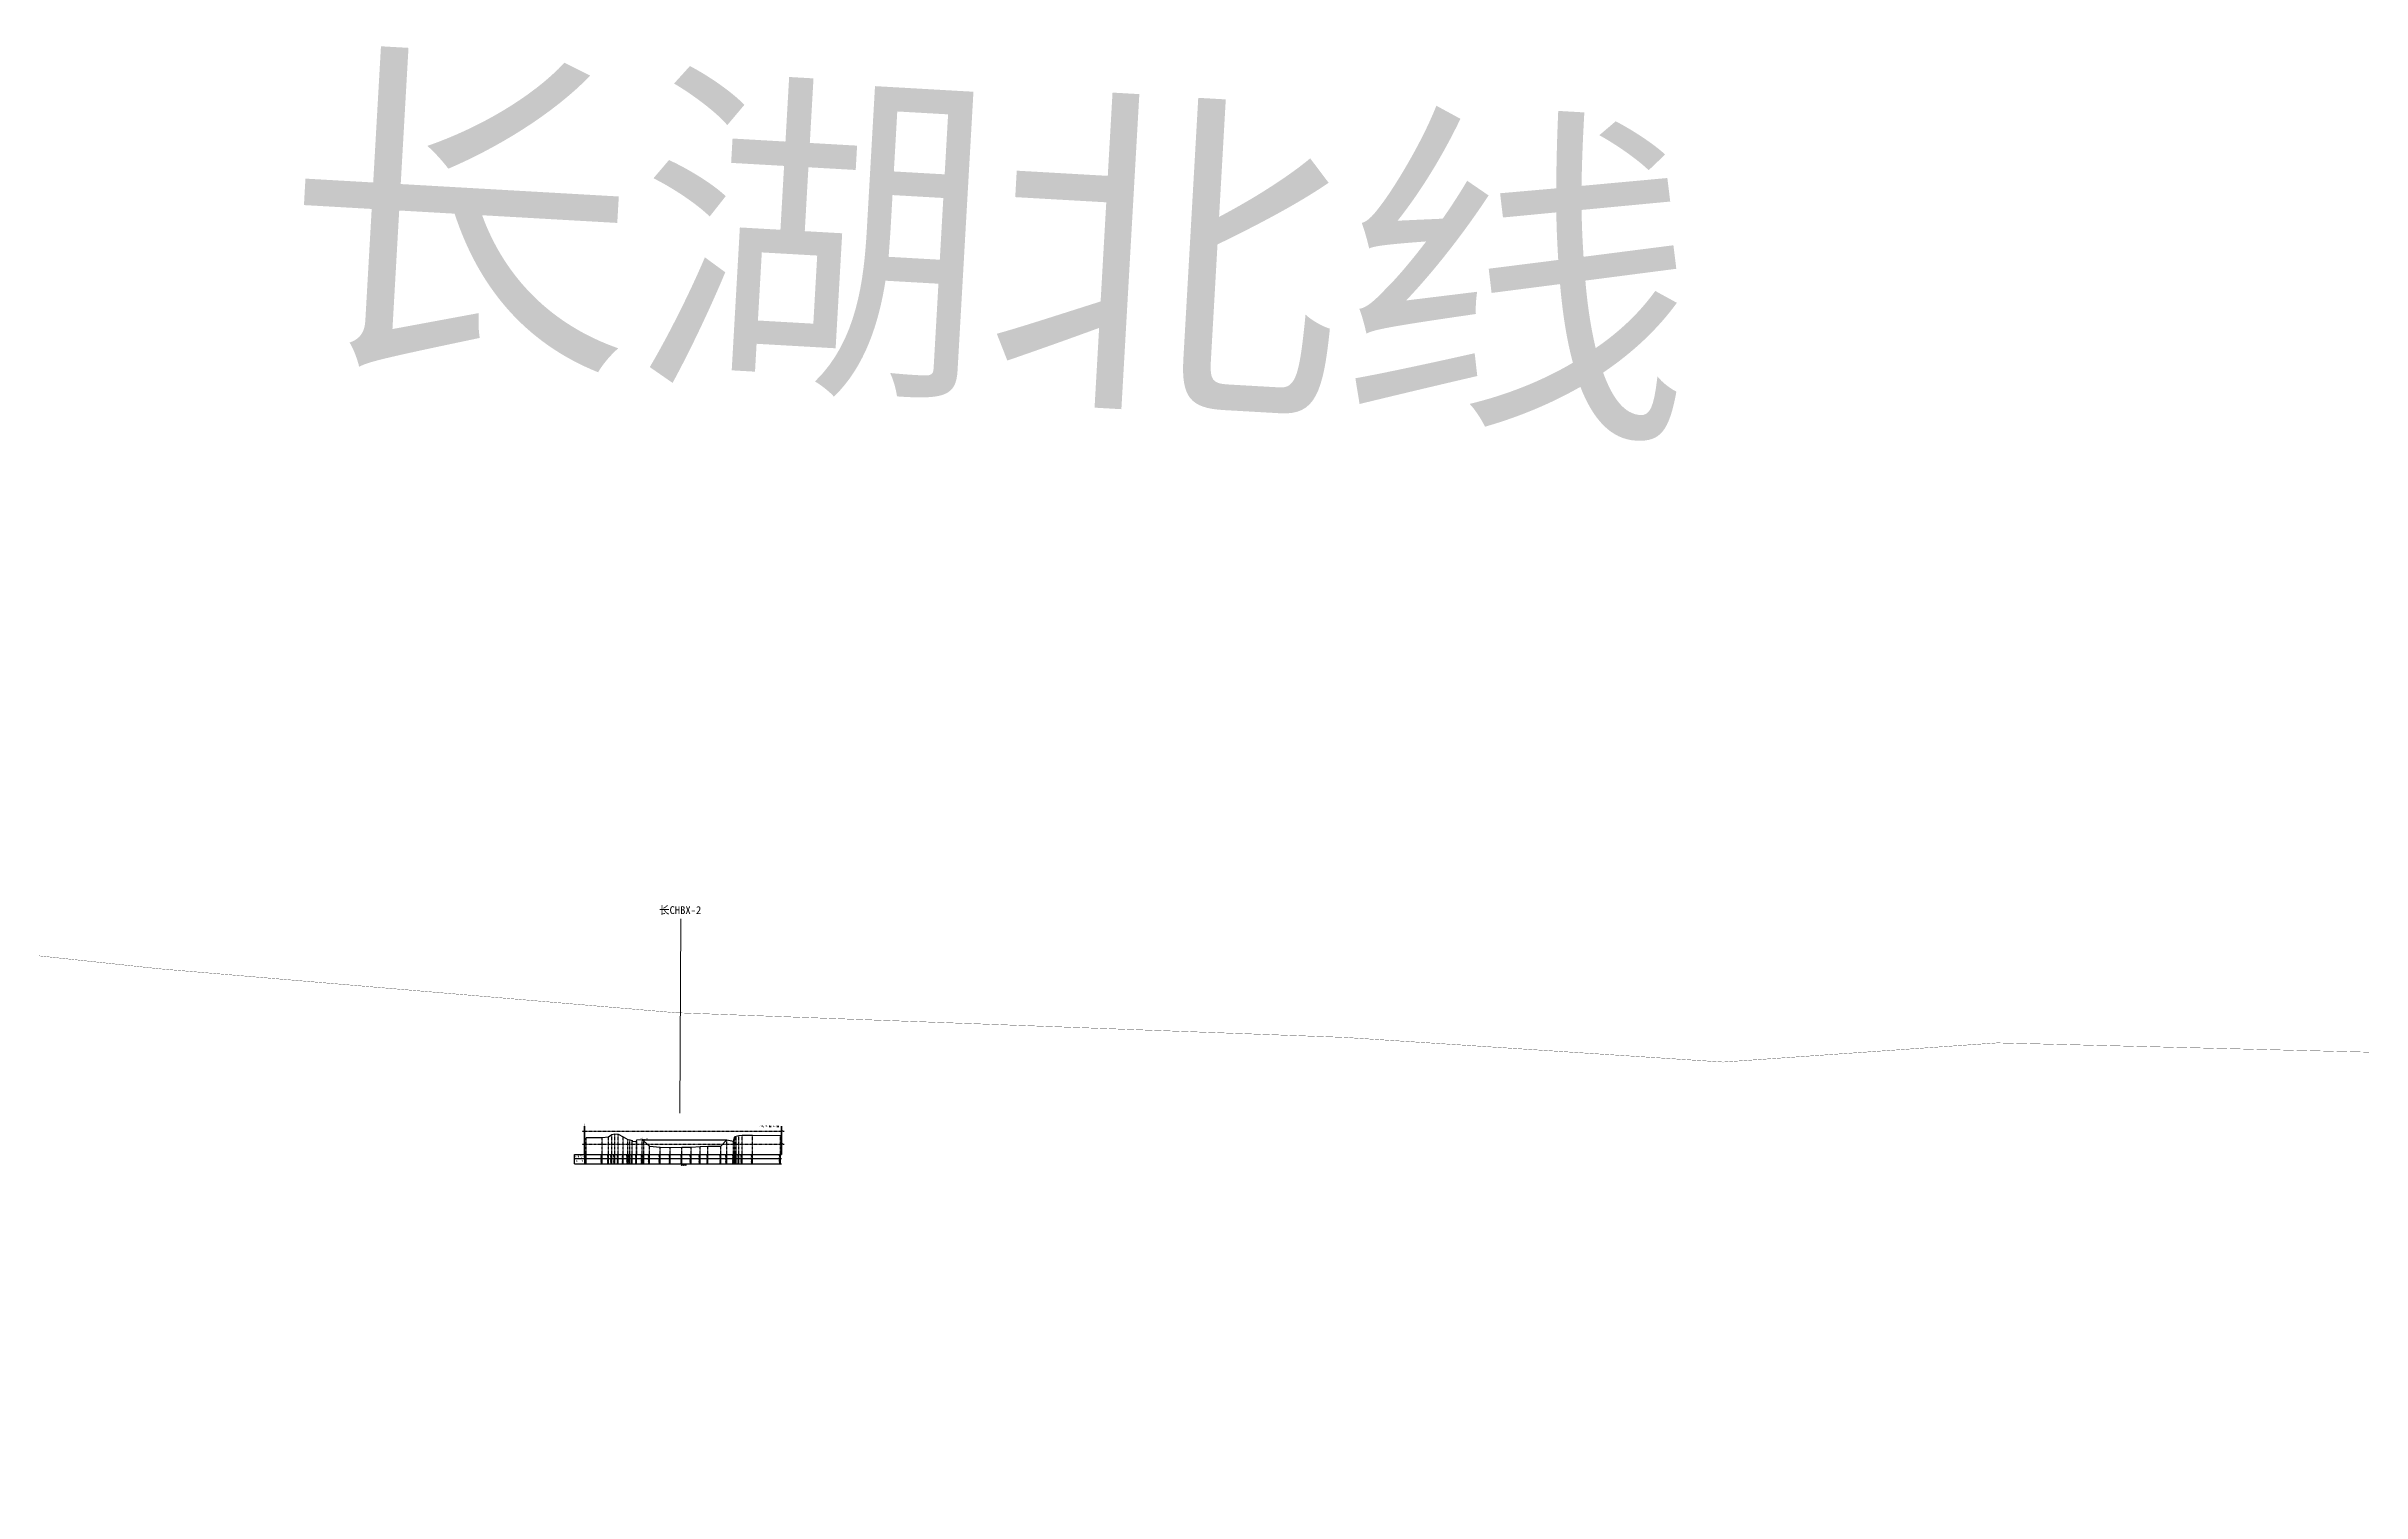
# Model space of a CAD drawing. Extents: x 496183 to 509827, y 3426359 to 3433305.
# Drawn here: x 497842 to 498736, y 3432747 to 3433305 of the extents above; entities that cross this region are included whole.
import ezdxf
from ezdxf.enums import TextEntityAlignment as Align

# ---------------------------------------------------------------- set-up
doc = ezdxf.new("R2010")
doc.units = 0
doc.header["$LTSCALE"] = 0.05
doc.linetypes.add('X4', pattern=[1.6, 0, -1.6])
for name, color, linetype in [('DMX', 1, 'CONTINUOUS'), ('zdm1', 2, 'CONTINUOUS'), ('ZDMT5', 3, 'CONTINUOUS'), ('断面线', 7, 'CONTINUOUS'), ('水位', 4, 'CONTINUOUS'), ('河道名称', 7, 'CONTINUOUS')]:
    doc.layers.add(name, color=color, linetype=linetype)
doc.layers.add('县级河道', color=12, linetype='CONTINUOUS', lineweight=60)
doc.layers.add('断面号', color=7, linetype='CONTINUOUS', lineweight=30)
doc.styles.add('HZ', font='rs.shx', dxfattribs={"width": 0.8, "bigfont": 'hztxt.shx'})
doc.styles.add('宋体', font='')
doc.styles.add('微软雅黑', font='msyh.ttf')
doc.styles.get('宋体').set_extended_font_data('SimSun')

msp = doc.modelspace()

# ---------------------------------------------------------------- linework, layer by layer
at = {"layer": 'DMX', "linetype": 'Continuous', "flags": 128}
msp.add_lwpolyline([(498050.42, 3432883.87), (498056.61, 3432883.82), (498059.1, 3432884.05), (498060.34, 3432885.03), (498061.47, 3432885.25), (498062.85, 3432885.16), (498064.73, 3432884.14), (498066.52, 3432883.08), (498067.29, 3432882.89), (498068.21, 3432882.7), (498068.24, 3432882.25), (498069.88, 3432882.46), (498070, 3432882.98), (498072.08, 3432883.05), (498072.68, 3432882.53), (498072.69, 3432882.36), (498074.89, 3432880.45), (498078.99, 3432880.06), (498082.92, 3432880.03), (498087.39, 3432880.13), (498090.94, 3432880.16), (498094.42, 3432880.34), (498097.46, 3432880.54), (498102.49, 3432880.45), (498104.71, 3432882.88), (498104.71, 3432882.88), (498107.34, 3432882.38), (498107.34, 3432882.38), (498107.79, 3432884.18), (498107.79, 3432884.18), (498108.39, 3432884.32), (498108.39, 3432884.32), (498109.41, 3432884.6), (498109.41, 3432884.6), (498110.62, 3432884.79), (498110.62, 3432884.79), (498114.62, 3432884.7), (498114.62, 3432884.7), (498125.4, 3432884.66), (498125.4, 3432884.66)], dxfattribs=at)
at = {"layer": 'zdm1', "linetype": 'X4'}
for p, q in [((498048.92, 3432886.23), (498126.9, 3432886.23)), ((498048.92, 3432881.23), (498126.9, 3432881.23))]:
    msp.add_line(p, q, dxfattribs=at)
at = {"layer": 'zdm1', "linetype": 'Continuous'}
for p, q in [((498049.87, 3432877.23), (498049.87, 3432888.23)), ((498049.97, 3432877.23), (498049.97, 3432888.23)), ((498125.85, 3432877.23), (498125.85, 3432888.23)), ((498125.95, 3432877.23), (498125.95, 3432888.23)), ((498045.92, 3432873.73), (498045.92, 3432877.23)), ((498045.92, 3432877.23), (498050.42, 3432877.23)), ((498045.92, 3432875.73), (498125.9, 3432875.73)), ((498045.92, 3432873.73), (498125.9, 3432873.73)), ((498049.92, 3432873.73), (498049.92, 3432877.23)), ((498050.42, 3432877.23), (498125.9, 3432877.23))]:
    msp.add_line(p, q, dxfattribs=at)
at = {"layer": 'zdm1', "linetype": 'Continuous', "flags": 128}
for points in [[(498049.92, 3432888.23, 0.1, 0.1, 0), (498049.92, 3432889.23, 0.1, 0.1, 0)], [(498049.92, 3432886.23, 0.1, 0.1, 0), (498049.92, 3432887.23, 0.1, 0.1, 0)], [(498049.92, 3432884.23, 0.1, 0.1, 0), (498049.92, 3432885.23, 0.1, 0.1, 0)], [(498049.92, 3432882.23, 0.1, 0.1, 0), (498049.92, 3432883.23, 0.1, 0.1, 0)], [(498049.92, 3432880.23, 0.1, 0.1, 0), (498049.92, 3432881.23, 0.1, 0.1, 0)], [(498125.9, 3432888.23, 0.1, 0.1, 0), (498125.9, 3432889.23, 0.1, 0.1, 0)], [(498125.9, 3432886.23, 0.1, 0.1, 0), (498125.9, 3432887.23, 0.1, 0.1, 0)], [(498125.9, 3432884.23, 0.1, 0.1, 0), (498125.9, 3432885.23, 0.1, 0.1, 0)], [(498125.9, 3432882.23, 0.1, 0.1, 0), (498125.9, 3432883.23, 0.1, 0.1, 0)], [(498125.9, 3432880.23, 0.1, 0.1, 0), (498125.9, 3432881.23, 0.1, 0.1, 0)], [(498049.92, 3432878.23, 0.1, 0.1, 0), (498049.92, 3432879.23, 0.1, 0.1, 0)], [(498125.9, 3432878.23, 0.1, 0.1, 0), (498125.9, 3432879.23, 0.1, 0.1, 0)]]:
    msp.add_lwpolyline(points, format="xyseb", dxfattribs=at)
at = {"layer": 'ZDMT5', "linetype": 'X4'}
for p, q in [((498050.42, 3432877.23), (498050.42, 3432883.87)), ((498056.61, 3432877.23), (498056.61, 3432883.82)), ((498059.1, 3432877.23), (498059.1, 3432884.05)), ((498060.34, 3432877.23), (498060.34, 3432885.03)), ((498061.47, 3432877.23), (498061.47, 3432885.25)), ((498062.85, 3432877.23), (498062.85, 3432885.16)), ((498064.73, 3432877.23), (498064.73, 3432884.14)), ((498066.52, 3432877.23), (498066.52, 3432883.08)), ((498067.29, 3432877.23), (498067.29, 3432882.89)), ((498068.21, 3432877.23), (498068.21, 3432882.7)), ((498068.24, 3432877.23), (498068.24, 3432882.25)), ((498069.88, 3432877.23), (498069.88, 3432882.46)), ((498070, 3432877.23), (498070, 3432882.98)), ((498072.08, 3432877.23), (498072.08, 3432883.05)), ((498072.68, 3432877.23), (498072.68, 3432882.53)), ((498072.69, 3432877.23), (498072.69, 3432882.36)), ((498104.71, 3432877.23), (498104.71, 3432882.88)), ((498104.71, 3432877.23), (498104.71, 3432882.88)), ((498107.34, 3432877.23), (498107.34, 3432882.38)), ((498107.34, 3432877.23), (498107.34, 3432882.38)), ((498107.79, 3432877.23), (498107.79, 3432884.18)), ((498107.79, 3432877.23), (498107.79, 3432884.18)), ((498108.39, 3432877.23), (498108.39, 3432884.32)), ((498108.39, 3432877.23), (498108.39, 3432884.32)), ((498109.41, 3432877.23), (498109.41, 3432884.6)), ((498109.41, 3432877.23), (498109.41, 3432884.6)), ((498110.62, 3432877.23), (498110.62, 3432884.79)), ((498110.62, 3432877.23), (498110.62, 3432884.79)), ((498114.62, 3432877.23), (498114.62, 3432884.7)), ((498114.62, 3432877.23), (498114.62, 3432884.7)), ((498125.4, 3432877.23), (498125.4, 3432884.66)), ((498125.4, 3432877.23), (498125.4, 3432884.66)), ((498074.89, 3432877.23), (498074.89, 3432880.45)), ((498078.99, 3432877.23), (498078.99, 3432880.06)), ((498082.92, 3432877.23), (498082.92, 3432880.03)), ((498087.39, 3432877.23), (498087.39, 3432880.13)), ((498090.94, 3432877.23), (498090.94, 3432880.16)), ((498094.42, 3432877.23), (498094.42, 3432880.34)), ((498097.46, 3432877.23), (498097.46, 3432880.54)), ((498102.49, 3432877.23), (498102.49, 3432880.45))]:
    msp.add_line(p, q, dxfattribs=at)
at = {"layer": 'ZDMT5', "linetype": 'Continuous'}
for p, q in [((498050.42, 3432873.73), (498050.42, 3432877.23)), ((498056.61, 3432873.73), (498056.61, 3432877.23)), ((498059.1, 3432873.73), (498059.1, 3432877.23)), ((498060.34, 3432873.73), (498060.34, 3432877.23)), ((498061.47, 3432873.73), (498061.47, 3432877.23)), ((498062.85, 3432873.73), (498062.85, 3432877.23)), ((498064.73, 3432873.73), (498064.73, 3432877.23)), ((498066.52, 3432873.73), (498066.52, 3432877.23)), ((498067.29, 3432873.73), (498067.29, 3432877.23)), ((498068.21, 3432873.73), (498068.21, 3432877.23)), ((498069.88, 3432873.73), (498069.88, 3432877.23)), ((498072.08, 3432873.73), (498072.08, 3432877.23)), ((498072.68, 3432873.73), (498072.68, 3432877.23)), ((498074.89, 3432873.73), (498074.89, 3432877.23)), ((498078.99, 3432873.73), (498078.99, 3432877.23)), ((498082.92, 3432873.73), (498082.92, 3432877.23)), ((498087.39, 3432873.73), (498087.39, 3432877.23)), ((498090.94, 3432873.73), (498090.94, 3432877.23)), ((498094.42, 3432873.73), (498094.42, 3432877.23)), ((498097.46, 3432873.73), (498097.46, 3432877.23)), ((498102.49, 3432873.73), (498102.49, 3432877.23)), ((498104.71, 3432873.73), (498104.71, 3432877.23)), ((498107.34, 3432873.73), (498107.34, 3432877.23)), ((498107.79, 3432873.73), (498107.79, 3432877.23)), ((498108.39, 3432873.73), (498108.39, 3432877.23)), ((498109.41, 3432873.73), (498109.41, 3432877.23)), ((498110.62, 3432873.73), (498110.62, 3432877.23)), ((498114.62, 3432873.73), (498114.62, 3432877.23)), ((498125.4, 3432873.73), (498125.4, 3432877.23))]:
    msp.add_line(p, q, dxfattribs=at)
at = {"layer": '县级河道', "lineweight": 0, "const_width": 0.1}
msp.add_lwpolyline([(497698.66, 3432969.04), (497885.99, 3432948.93), (498084.95, 3432932), (498343.19, 3432922.47), (498489.24, 3432912.95), (498595.07, 3432920.35), (498764.4, 3432916.12), (498842.72, 3432879.08), (498951.73, 3432847.33), (499035.5, 3432828.98), (499175.04, 3432830.4), (499423.75, 3432825.1), (499526.41, 3432820.87), (499662.93, 3432787), (499733.84, 3432763.72), (499787.81, 3432746.79)], dxfattribs=at)
at = {"layer": '断面线', "color": 3, "lineweight": 0}
msp.add_polyline3d([(498086.98, 3432968.18, 0), (498086.62, 3432893.2, 0)], dxfattribs=at)
at = {"layer": '水位', "linetype": 'Continuous', "flags": 128}
msp.add_lwpolyline([(498072.28, 3432882.88), (498104.71, 3432882.88)], dxfattribs=at)

# ---------------------------------------------------------------- texts
at = {"layer": 'zdm1', "linetype": 'Continuous', "style": 'HZ', "width": 0.8}
for s, p in [('5', (498049.82, 3432886.23)), ('0', (498049.82, 3432881.23))]:
    msp.add_text(s, height=0.3, dxfattribs=at).set_placement(p, align=Align.BOTTOM_RIGHT)
for s, p in [('5', (498126, 3432886.23)), ('0', (498126, 3432881.23))]:
    msp.add_text(s, height=0.3, dxfattribs=at).set_placement(p)
for s, height, p in [('地 面 高 程', 0.6, (498047.92, 3432876.48)), ('里    程', 0.6, (498047.92, 3432874.73)), ('长CHBX-2', 0.4, (498087.91, 3432873.33))]:
    msp.add_text(s, height=height, dxfattribs=at).set_placement(p, align=Align.MIDDLE)
at = {"layer": 'ZDMT5', "linetype": 'Continuous', "style": 'HZ', "width": 0.8}
msp.add_text('比例尺:  横向 1:1  纵向 1:1', height=0.5, dxfattribs=at).set_placement((498124.9, 3432887.73), align=Align.BOTTOM_RIGHT)
for s, p in [('2.64', (498050.37, 3432876.48)), ('0+000.0', (498050.37, 3432874.73)), ('2.59', (498056.56, 3432876.48)), ('0+006.2', (498056.56, 3432874.73)), ('2.82', (498059.05, 3432876.48)), ('0+008.7', (498059.05, 3432874.73)), ('3.80', (498060.29, 3432876.48)), ('0+009.9', (498060.29, 3432874.73)), ('4.02', (498061.42, 3432876.48)), ('0+011.1', (498061.42, 3432874.73)), ('3.93', (498062.8, 3432876.48)), ('0+012.4', (498062.8, 3432874.73)), ('2.91', (498064.68, 3432876.48)), ('0+014.3', (498064.68, 3432874.73)), ('1.85', (498066.47, 3432876.48)), ('0+016.1', (498066.47, 3432874.73)), ('1.66', (498067.24, 3432876.48)), ('0+016.9', (498067.24, 3432874.73)), ('1.47', (498068.16, 3432876.48)), ('0+017.8', (498068.16, 3432874.73)), ('1.23', (498069.83, 3432876.48)), ('0+019.5', (498069.83, 3432874.73)), ('1.82', (498072.03, 3432876.48)), ('0+021.7', (498072.03, 3432874.73)), ('1.30', (498072.63, 3432876.48)), ('0+022.3', (498072.63, 3432874.73)), ('-0.78', (498074.84, 3432876.48)), ('0+024.5', (498074.84, 3432874.73)), ('-1.17', (498078.94, 3432876.48)), ('0+028.6', (498078.94, 3432874.73)), ('-1.20', (498082.87, 3432876.48)), ('0+032.5', (498082.87, 3432874.73)), ('-1.10', (498087.34, 3432876.48)), ('0+037.0', (498087.34, 3432874.73)), ('-1.07', (498090.89, 3432876.48)), ('0+040.5', (498090.89, 3432874.73)), ('-0.89', (498094.37, 3432876.48)), ('0+044.0', (498094.37, 3432874.73)), ('-0.69', (498097.41, 3432876.48)), ('0+047.0', (498097.41, 3432874.73)), ('-0.78', (498102.44, 3432876.48)), ('0+052.1', (498102.44, 3432874.73)), ('1.65', (498104.66, 3432876.48)), ('0+054.3', (498104.66, 3432874.73)), ('1.15', (498107.29, 3432876.48)), ('0+056.9', (498107.29, 3432874.73)), ('2.95', (498107.74, 3432876.48)), ('0+057.4', (498107.74, 3432874.73)), ('3.09', (498108.34, 3432876.48)), ('0+058.0', (498108.34, 3432874.73)), ('3.37', (498109.36, 3432876.48)), ('0+059.0', (498109.36, 3432874.73)), ('3.56', (498110.57, 3432876.48)), ('0+060.2', (498110.57, 3432874.73)), ('3.47', (498114.57, 3432876.48)), ('0+064.2', (498114.57, 3432874.73)), ('3.43', (498125.35, 3432876.48)), ('0+075.0', (498125.35, 3432874.73))]:
    msp.add_text(s, height=0.3, rotation=90, dxfattribs=at).set_placement(p, align=Align.BOTTOM_CENTER)
at = {"layer": '断面号', "color": 5, "linetype": 'Continuous', "style": '宋体'}
msp.add_text('长CHBX-2', height=3, dxfattribs=at).set_placement((498086.71, 3432970.1), align=Align.CENTER)
at = {"layer": '水位', "linetype": 'Continuous', "style": '宋体'}
msp.add_text('水位1.65', height=0.5, dxfattribs=at).set_placement((498072.76, 3432883.44), align=Align.MIDDLE)
at = {"layer": '河道名称', "color": 9, "style": '微软雅黑'}
msp.add_text('长湖北线', height=100, rotation=356.73733, dxfattribs=at).set_placement((498203.37, 3433177.7), align=Align.CENTER)

doc.saveas('drawing.dxf')
